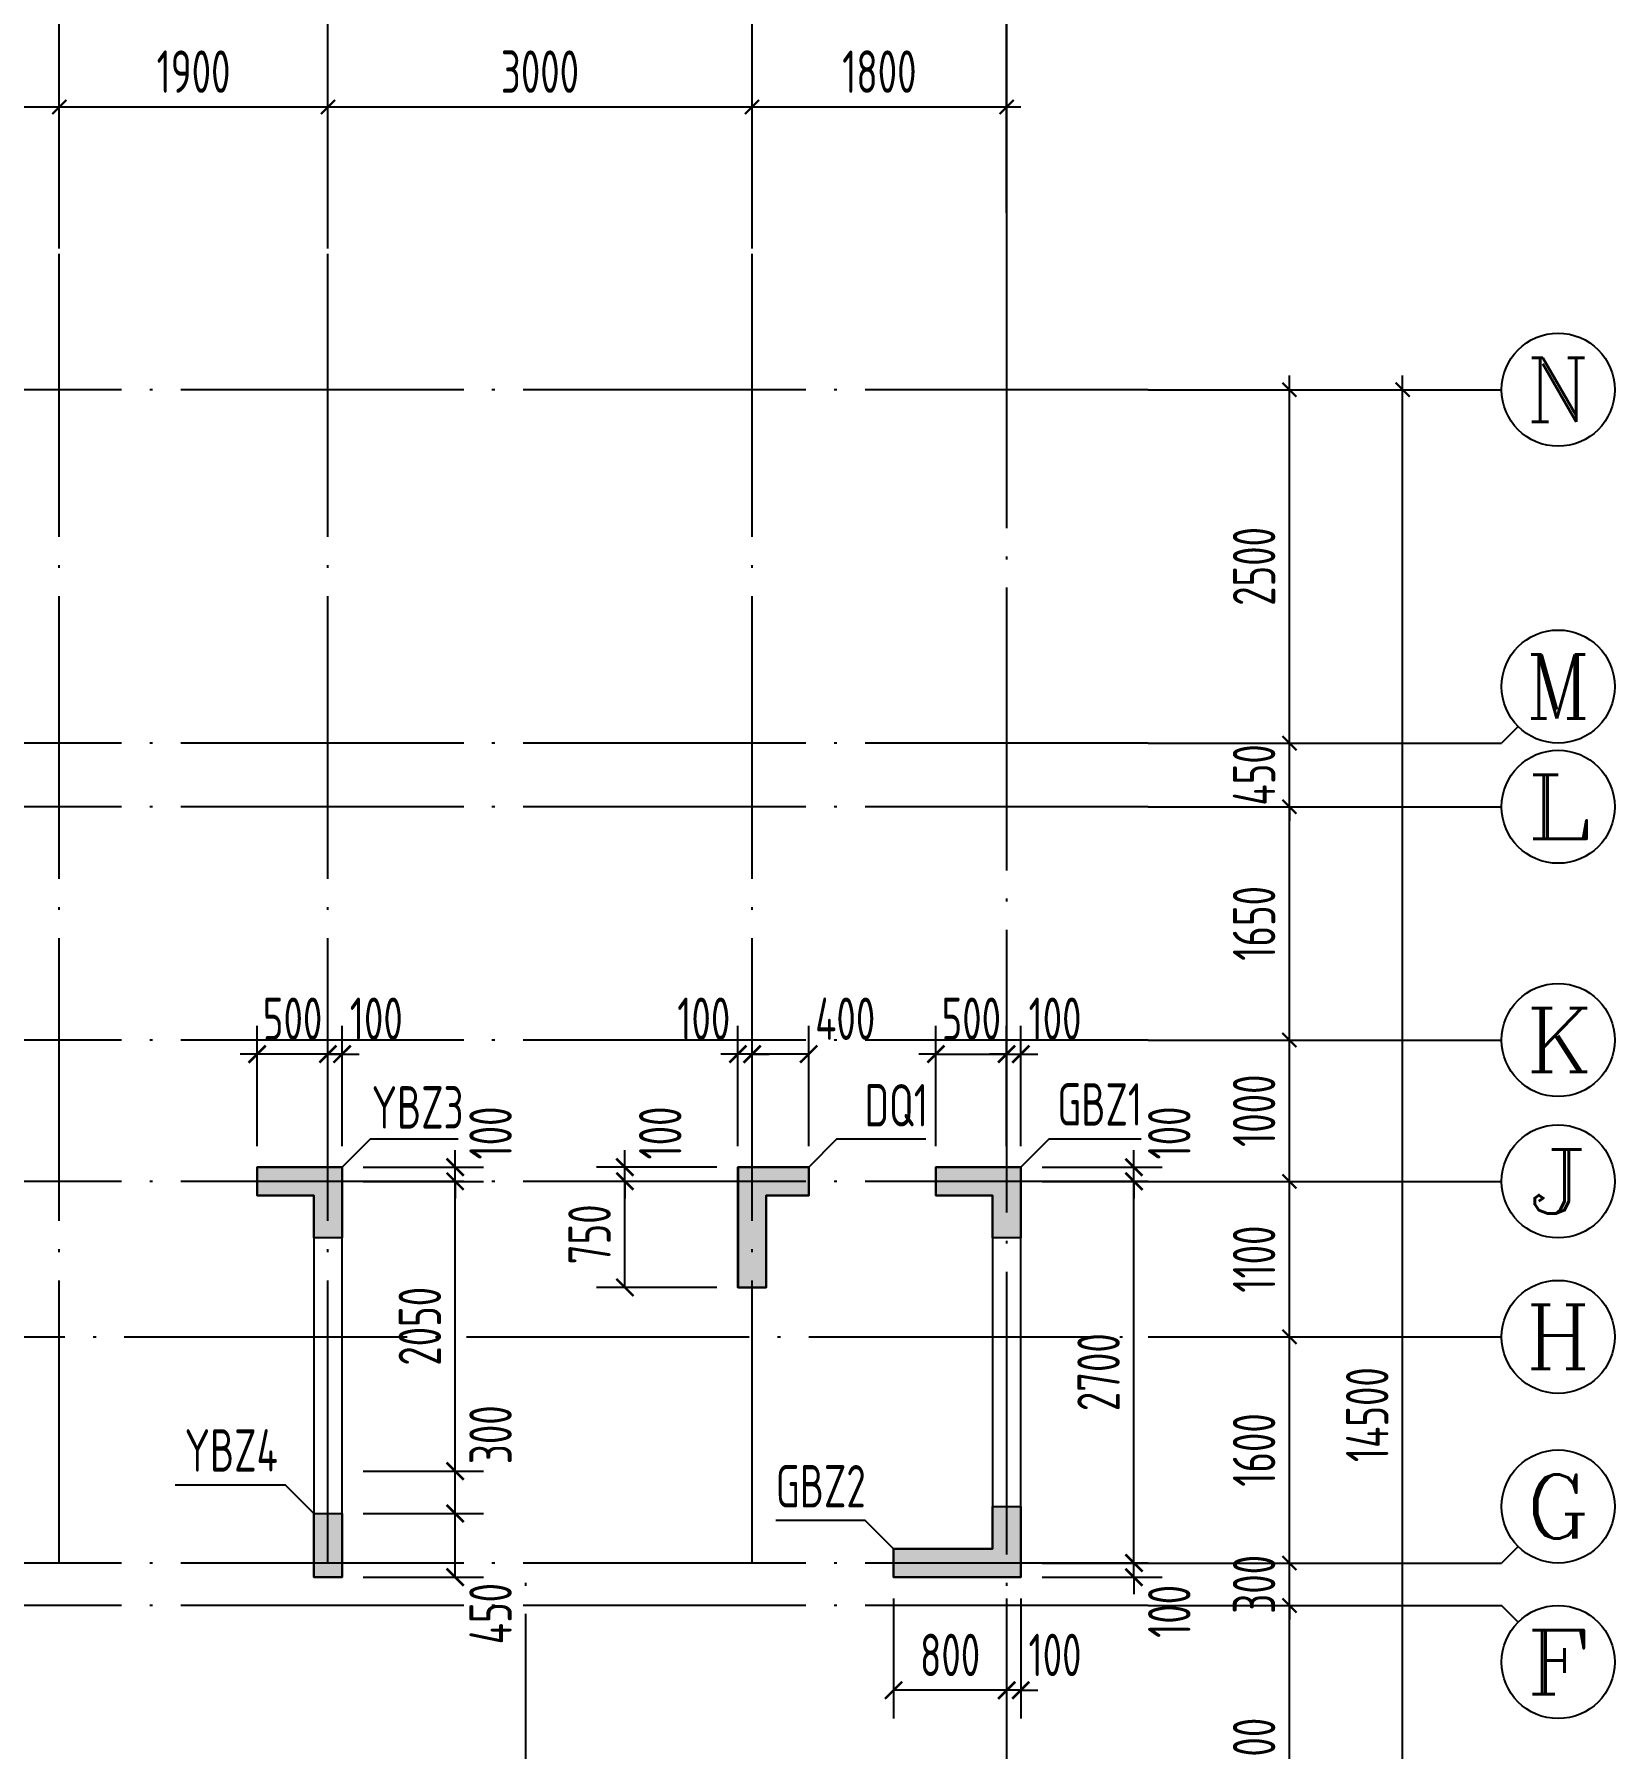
# Model space of a CAD drawing. Extents: x 826826 to 1642106, y -156213 to 399140.
# Drawn here: x 1213500 to 1224677, y 262984 to 275111 of the extents above; entities that cross this region are included whole.
import ezdxf
from ezdxf.enums import TextEntityAlignment as Align

# ---------------------------------------------------------------- set-up
doc = ezdxf.new("R2010")
doc.units = 0
doc.header["$LTSCALE"] = 1000
doc.linetypes.add('DOTE', pattern=[2.42, 2, -0.2, 0.02, -0.2])
doc.layers.get('0').update_dxf_attribs({"linetype": 'CONTINUOUS'})
doc.layers.get('DEFPOINTS').update_dxf_attribs({"linetype": 'CONTINUOUS'})
for name, color, linetype in [('A-AXIS', 1, 'CONTINUOUS'), ('A-DOTE', 10, 'DOTE'), ('AXIS_TEXT', 4, 'CONTINUOUS'), ('S-Q墙实线', 6, 'CONTINUOUS'), ('S-Q墙标注', 3, 'CONTINUOUS'), ('S-X详图填充', 252, 'CONTINUOUS'), ('S-X详图实线', 4, 'CONTINUOUS'), ('S-Y一般标注', 3, 'CONTINUOUS'), ('S-Z柱编号', 6, 'CONTINUOUS')]:
    doc.layers.add(name, color=color, linetype=linetype)
doc.styles.add('_TCH_AXIS', font='COMPLEX', dxfattribs={"bigfont": 'GBCBIG'})
doc.styles.add('COMPLEX', font='COMPLEX')
doc.styles.add('TSSD_DIMENSION', font='Tssdeng.shx', dxfattribs={"width": 0.7, "bigfont": 'tssdchn.shx'})
doc.styles.add('TSSD_REIN', font='tssdeng.shx', dxfattribs={"width": 0.7, "height": 300, "bigfont": 'tssdchn.shx'})
doc.styles.add('结构文字', font='zstxt.shx', dxfattribs={"width": 0.7, "bigfont": 'zshz.shx'})
doc.dimstyles.new('STRUCK', dxfattribs={"dimtxt": 400, "dimasz": 121, "dimexe": 200, "dimexo": 150, "dimgap": 115, "dimtad": 1, "dimdec": 0, "dimdsep": 46, "dimtxsty": '结构文字', "dimblk": 'ARCHTICK', "dimcen": 400, "dimclrd": 3, "dimclre": 3, "dimclrt": 7, "dimadec": 0, "dimazin": 0, "dimtfac": 1, "dimtdec": 0, "dimtix": 1, "dimtmove": 2, "dimatfit": 3, "dimldrblk": '_DIMX', "dimfxl": 0, "dimtolj": 1, "dimtzin": 0, "dimarcsym": 0})
doc.dimstyles.new('TSSD_100_100$0', dxfattribs={"dimtxt": 300, "dimasz": 80, "dimexe": 100, "dimexo": 250, "dimgap": 100, "dimtad": 1, "dimdec": 0, "dimzin": 0, "dimdsep": 46, "dimtxsty": 'TSSD_DIMENSION', "dimblk": 'ARCHTICK', "dimcen": 0, "dimdle": 100, "dimclrd": 3, "dimclre": 3, "dimclrt": 7, "dimadec": 0, "dimazin": 0, "dimtfac": 1, "dimtdec": 0, "dimtix": 1, "dimtmove": 2, "dimatfit": 3, "dimldrblk": 'ARCHTICK', "dimfxl": 0, "dimtolj": 1, "dimtzin": 0, "dimarcsym": 0})

# ---------------------------------------------------------------- blocks, each defined once
blk = doc.blocks.new('_ArchTick')
at = {"color": 0, "linetype": 'ByBlock', "const_width": 0.15}
blk.add_lwpolyline([(-0.5, -0.5), (0.5, 0.5)], dxfattribs=at)
blk = doc.blocks.new('*D67')
at = {"layer": 'DEFPOINTS', "color": 0}
for p in [(789521, 350782), (787721, 349782), (789521, 349782)]:
    blk.add_point(p, dxfattribs=at)
at = {"layer": 'S-Y一般标注', "color": 0, "lineweight": -2}
for p, q in [((787721, 350032), (787721, 350882)), ((789521, 350032), (789521, 350882)), ((787621, 350782), (789621, 350782))]:
    blk.add_line(p, q, dxfattribs=at)
at = {"layer": 'S-Y一般标注', "color": 0, "lineweight": -2, "xscale": 100, "yscale": 100, "zscale": 100, "rotation": 180}
blk.add_blockref('_ArchTick', (787721, 350782), dxfattribs=at)
at = {"layer": 'S-Y一般标注', "color": 0, "lineweight": -2, "xscale": 100, "yscale": 100, "zscale": 100}
blk.add_blockref('_ArchTick', (789521, 350782), dxfattribs=at)
at = {"layer": 'S-Y一般标注', "color": 7, "insert": (788621, 351032), "char_height": 300, "attachment_point": 5, "style": 'TSSD_DIMENSION'}
blk.add_mtext('\\A1;1800', dxfattribs=at)
blk = doc.blocks.new('*D68')
at = {"layer": 'DEFPOINTS', "color": 0}
for p in [(787721, 350782), (784721, 349782), (787721, 349782)]:
    blk.add_point(p, dxfattribs=at)
at = {"layer": 'S-Y一般标注', "color": 0, "lineweight": -2}
for p, q in [((784721, 350032), (784721, 350882)), ((787721, 350032), (787721, 350882)), ((784621, 350782), (787821, 350782))]:
    blk.add_line(p, q, dxfattribs=at)
at = {"layer": 'S-Y一般标注', "color": 0, "lineweight": -2, "xscale": 100, "yscale": 100, "zscale": 100, "rotation": 180}
blk.add_blockref('_ArchTick', (784721, 350782), dxfattribs=at)
at = {"layer": 'S-Y一般标注', "color": 0, "lineweight": -2, "xscale": 100, "yscale": 100, "zscale": 100}
blk.add_blockref('_ArchTick', (787721, 350782), dxfattribs=at)
at = {"layer": 'S-Y一般标注', "color": 7, "insert": (786221, 351032), "char_height": 300, "attachment_point": 5, "style": 'TSSD_DIMENSION'}
blk.add_mtext('\\A1;3000', dxfattribs=at)
blk = doc.blocks.new('*D69')
at = {"layer": 'DEFPOINTS', "color": 0}
for p in [(784721, 350782), (782821, 349782), (784721, 349782)]:
    blk.add_point(p, dxfattribs=at)
at = {"layer": 'S-Y一般标注', "color": 0, "lineweight": -2}
for p, q in [((782821, 350032), (782821, 350882)), ((784721, 350032), (784721, 350882)), ((782721, 350782), (784821, 350782))]:
    blk.add_line(p, q, dxfattribs=at)
at = {"layer": 'S-Y一般标注', "color": 0, "lineweight": -2, "xscale": 100, "yscale": 100, "zscale": 100, "rotation": 180}
blk.add_blockref('_ArchTick', (782821, 350782), dxfattribs=at)
at = {"layer": 'S-Y一般标注', "color": 0, "lineweight": -2, "xscale": 100, "yscale": 100, "zscale": 100}
blk.add_blockref('_ArchTick', (784721, 350782), dxfattribs=at)
at = {"layer": 'S-Y一般标注', "color": 7, "insert": (783771, 351032), "char_height": 300, "attachment_point": 5, "style": 'TSSD_DIMENSION'}
blk.add_mtext('\\A1;1900', dxfattribs=at)
blk = doc.blocks.new('*D70')
at = {"layer": 'DEFPOINTS', "color": 0}
for p in [(782821, 350782), (780421, 349782), (782821, 349782)]:
    blk.add_point(p, dxfattribs=at)
at = {"layer": 'S-Y一般标注', "color": 0, "lineweight": -2}
for p, q in [((780421, 350032), (780421, 350882)), ((782821, 350032), (782821, 350882)), ((780321, 350782), (782921, 350782))]:
    blk.add_line(p, q, dxfattribs=at)
at = {"layer": 'S-Y一般标注', "color": 0, "lineweight": -2, "xscale": 100, "yscale": 100, "zscale": 100, "rotation": 180}
blk.add_blockref('_ArchTick', (780421, 350782), dxfattribs=at)
at = {"layer": 'S-Y一般标注', "color": 0, "lineweight": -2, "xscale": 100, "yscale": 100, "zscale": 100}
blk.add_blockref('_ArchTick', (782821, 350782), dxfattribs=at)
at = {"layer": 'S-Y一般标注', "color": 7, "insert": (781621, 351032), "char_height": 300, "attachment_point": 5, "style": 'TSSD_DIMENSION'}
blk.add_mtext('\\A1;2400', dxfattribs=at)
blk = doc.blocks.new('*D87')
at = {"layer": 'DEFPOINTS', "color": 0}
for p in [(790521, 340182), (791521, 340182), (790521, 338082)]:
    blk.add_point(p, dxfattribs=at)
at = {"layer": 'S-Y一般标注', "color": 0, "lineweight": -2}
for p, q in [((790771, 340182), (791621, 340182)), ((791521, 337982), (791521, 340282)), ((790771, 338082), (791621, 338082))]:
    blk.add_line(p, q, dxfattribs=at)
at = {"layer": 'S-Y一般标注', "color": 0, "lineweight": -2, "xscale": 100, "yscale": 100, "zscale": 100}
for p, rotation in [((791521, 340182), 90), ((791521, 338082), 270)]:
    blk.add_blockref('_ArchTick', p, dxfattribs=dict(at, rotation=rotation))
at = {"layer": 'S-Y一般标注', "color": 7, "insert": (791271, 339132), "char_height": 300, "attachment_point": 5, "rotation": 90, "style": 'TSSD_DIMENSION'}
blk.add_mtext('\\A1;2100', dxfattribs=at)
blk = doc.blocks.new('*D88')
at = {"layer": 'DEFPOINTS', "color": 0}
for p in [(790521, 340482), (791521, 340482), (790521, 340182)]:
    blk.add_point(p, dxfattribs=at)
at = {"layer": 'S-Y一般标注', "color": 0, "lineweight": -2}
for p, q in [((791521, 340482), (791521, 340582)), ((790771, 340482), (791621, 340482)), ((791521, 340182), (791521, 340482)), ((790771, 340182), (791621, 340182)), ((791521, 340182), (791521, 340082))]:
    blk.add_line(p, q, dxfattribs=at)
at = {"layer": 'S-Y一般标注', "color": 0, "lineweight": -2, "xscale": 100, "yscale": 100, "zscale": 100}
for p, rotation in [((791521, 340482), 270), ((791521, 340182), 90)]:
    blk.add_blockref('_ArchTick', p, dxfattribs=dict(at, rotation=rotation))
at = {"layer": 'S-Y一般标注', "color": 7, "insert": (791271, 340332), "char_height": 300, "attachment_point": 5, "rotation": 90, "style": 'TSSD_DIMENSION'}
blk.add_mtext('\\A1;300', dxfattribs=at)
blk = doc.blocks.new('*D89')
at = {"layer": 'DEFPOINTS', "color": 0}
for p in [(790521, 342082), (791521, 342082), (790521, 340482)]:
    blk.add_point(p, dxfattribs=at)
at = {"layer": 'S-Y一般标注', "color": 0, "lineweight": -2}
for p, q in [((791521, 340382), (791521, 342182)), ((790771, 342082), (791621, 342082)), ((790771, 340482), (791621, 340482))]:
    blk.add_line(p, q, dxfattribs=at)
at = {"layer": 'S-Y一般标注', "color": 0, "lineweight": -2, "xscale": 100, "yscale": 100, "zscale": 100}
for p, rotation in [((791521, 342082), 90), ((791521, 340482), 270)]:
    blk.add_blockref('_ArchTick', p, dxfattribs=dict(at, rotation=rotation))
at = {"layer": 'S-Y一般标注', "color": 7, "insert": (791271, 341282), "char_height": 300, "attachment_point": 5, "rotation": 90, "style": 'TSSD_DIMENSION'}
blk.add_mtext('\\A1;1600', dxfattribs=at)
blk = doc.blocks.new('*D90')
at = {"layer": 'DEFPOINTS', "color": 0}
for p in [(790521, 343182), (791521, 343182), (790521, 342082)]:
    blk.add_point(p, dxfattribs=at)
at = {"layer": 'S-Y一般标注', "color": 0, "lineweight": -2}
for p, q in [((791521, 341982), (791521, 343282)), ((790771, 343182), (791621, 343182)), ((790771, 342082), (791621, 342082))]:
    blk.add_line(p, q, dxfattribs=at)
at = {"layer": 'S-Y一般标注', "color": 0, "lineweight": -2, "xscale": 100, "yscale": 100, "zscale": 100}
for p, rotation in [((791521, 343182), 90), ((791521, 342082), 270)]:
    blk.add_blockref('_ArchTick', p, dxfattribs=dict(at, rotation=rotation))
at = {"layer": 'S-Y一般标注', "color": 7, "insert": (791271, 342632), "char_height": 300, "attachment_point": 5, "rotation": 90, "style": 'TSSD_DIMENSION'}
blk.add_mtext('\\A1;1100', dxfattribs=at)
blk = doc.blocks.new('*D91')
at = {"layer": 'DEFPOINTS', "color": 0}
for p in [(790521, 344182), (791521, 344182), (790521, 343182)]:
    blk.add_point(p, dxfattribs=at)
at = {"layer": 'S-Y一般标注', "color": 0, "lineweight": -2}
for p, q in [((790771, 344182), (791621, 344182)), ((791521, 343082), (791521, 344282)), ((790771, 343182), (791621, 343182))]:
    blk.add_line(p, q, dxfattribs=at)
at = {"layer": 'S-Y一般标注', "color": 0, "lineweight": -2, "xscale": 100, "yscale": 100, "zscale": 100}
for p, rotation in [((791521, 344182), 90), ((791521, 343182), 270)]:
    blk.add_blockref('_ArchTick', p, dxfattribs=dict(at, rotation=rotation))
at = {"layer": 'S-Y一般标注', "color": 7, "insert": (791271, 343682), "char_height": 300, "attachment_point": 5, "rotation": 90, "style": 'TSSD_DIMENSION'}
blk.add_mtext('\\A1;1000', dxfattribs=at)
blk = doc.blocks.new('*D92')
at = {"layer": 'DEFPOINTS', "color": 0}
for p in [(790521, 345832), (791521, 345832), (790521, 344182)]:
    blk.add_point(p, dxfattribs=at)
at = {"layer": 'S-Y一般标注', "color": 0, "lineweight": -2}
for p, q in [((791521, 344082), (791521, 345932)), ((790771, 345832), (791621, 345832)), ((790771, 344182), (791621, 344182))]:
    blk.add_line(p, q, dxfattribs=at)
at = {"layer": 'S-Y一般标注', "color": 0, "lineweight": -2, "xscale": 100, "yscale": 100, "zscale": 100}
for p, rotation in [((791521, 345832), 90), ((791521, 344182), 270)]:
    blk.add_blockref('_ArchTick', p, dxfattribs=dict(at, rotation=rotation))
at = {"layer": 'S-Y一般标注', "color": 7, "insert": (791271, 345007), "char_height": 300, "attachment_point": 5, "rotation": 90, "style": 'TSSD_DIMENSION'}
blk.add_mtext('\\A1;1650', dxfattribs=at)
blk = doc.blocks.new('*D93')
at = {"layer": 'DEFPOINTS', "color": 0}
for p in [(790521, 346282), (791521, 346282), (790521, 345832)]:
    blk.add_point(p, dxfattribs=at)
at = {"layer": 'S-Y一般标注', "color": 0, "lineweight": -2}
for p, q in [((791521, 346282), (791521, 346382)), ((790771, 346282), (791621, 346282)), ((791521, 345832), (791521, 346282)), ((790771, 345832), (791621, 345832)), ((791521, 345832), (791521, 345732))]:
    blk.add_line(p, q, dxfattribs=at)
at = {"layer": 'S-Y一般标注', "color": 0, "lineweight": -2, "xscale": 100, "yscale": 100, "zscale": 100}
for p, rotation in [((791521, 346282), 270), ((791521, 345832), 90)]:
    blk.add_blockref('_ArchTick', p, dxfattribs=dict(at, rotation=rotation))
at = {"layer": 'S-Y一般标注', "color": 7, "insert": (791271, 346057), "char_height": 300, "attachment_point": 5, "rotation": 90, "style": 'TSSD_DIMENSION'}
blk.add_mtext('\\A1;450', dxfattribs=at)
blk = doc.blocks.new('*D94')
at = {"layer": 'DEFPOINTS', "color": 0}
for p in [(790521, 348782), (791521, 348782), (790521, 346282)]:
    blk.add_point(p, dxfattribs=at)
at = {"layer": 'S-Y一般标注', "color": 0, "lineweight": -2}
for p, q in [((790771, 348782), (791621, 348782)), ((791521, 346182), (791521, 348882)), ((790771, 346282), (791621, 346282))]:
    blk.add_line(p, q, dxfattribs=at)
at = {"layer": 'S-Y一般标注', "color": 0, "lineweight": -2, "xscale": 100, "yscale": 100, "zscale": 100}
for p, rotation in [((791521, 348782), 90), ((791521, 346282), 270)]:
    blk.add_blockref('_ArchTick', p, dxfattribs=dict(at, rotation=rotation))
at = {"layer": 'S-Y一般标注', "color": 7, "insert": (791271, 347532), "char_height": 300, "attachment_point": 5, "rotation": 90, "style": 'TSSD_DIMENSION'}
blk.add_mtext('\\A1;2500', dxfattribs=at)
blk = doc.blocks.new('*D95')
at = {"layer": 'DEFPOINTS', "color": 0}
for p in [(790521, 348782), (792321, 348782), (790521, 334282)]:
    blk.add_point(p, dxfattribs=at)
at = {"layer": 'S-Y一般标注', "color": 0, "lineweight": -2}
for p, q in [((790771, 348782), (792421, 348782)), ((792321, 334182), (792321, 348882)), ((790771, 334282), (792421, 334282))]:
    blk.add_line(p, q, dxfattribs=at)
at = {"layer": 'S-Y一般标注', "color": 0, "lineweight": -2, "xscale": 100, "yscale": 100, "zscale": 100}
for p, rotation in [((792321, 348782), 90), ((792321, 334282), 270)]:
    blk.add_blockref('_ArchTick', p, dxfattribs=dict(at, rotation=rotation))
at = {"layer": 'S-Y一般标注', "color": 7, "insert": (792071, 341532), "char_height": 300, "attachment_point": 5, "rotation": 90, "style": 'TSSD_DIMENSION'}
blk.add_mtext('\\A1;14500', dxfattribs=at)
blk = doc.blocks.new('*D59')
at = {"layer": 'DEFPOINTS', "color": 0}
for p in [(789521, 351582), (740721, 349782), (789521, 349782)]:
    blk.add_point(p, dxfattribs=at)
at = {"layer": 'S-Y一般标注', "color": 0, "lineweight": -2}
for p, q in [((740621, 351582), (789621, 351582)), ((740721, 350032), (740721, 351682)), ((789521, 350032), (789521, 351682))]:
    blk.add_line(p, q, dxfattribs=at)
at = {"layer": 'S-Y一般标注', "color": 0, "lineweight": -2, "xscale": 100, "yscale": 100, "zscale": 100, "rotation": 180}
blk.add_blockref('_ArchTick', (740721, 351582), dxfattribs=at)
at = {"layer": 'S-Y一般标注', "color": 0, "lineweight": -2, "xscale": 100, "yscale": 100, "zscale": 100}
blk.add_blockref('_ArchTick', (789521, 351582), dxfattribs=at)
at = {"layer": 'S-Y一般标注', "color": 7, "insert": (765121, 351832), "char_height": 300, "attachment_point": 5, "style": 'TSSD_DIMENSION'}
blk.add_mtext('\\A1;48800', dxfattribs=at)
blk = doc.blocks.new('_AXISO')
blk.add_circle((0, 0), 0.5)
at = {"layer": 'AXIS_TEXT', "style": 'COMPLEX', "width": 1.041667}
blk.add_attdef('A', text='', height=0.56, dxfattribs=at).set_placement((-0.25, -0.28), (0.25, -0.28), align=Align.FIT)
blk = doc.blocks.new('*D458')
at = {"layer": 'DEFPOINTS', "color": 0}
for p in [(1215677, 264647), (1216477, 264647), (1215677, 264197)]:
    blk.add_point(p, dxfattribs=at)
at = {"layer": 'S-Q墙标注', "color": 3, "lineweight": -2}
for p, q in [((1215827, 264647), (1216677, 264647)), ((1216477, 264197), (1216477, 264647)), ((1215827, 264197), (1216677, 264197))]:
    blk.add_line(p, q, dxfattribs=at)
at = {"layer": 'S-Q墙标注', "color": 3, "lineweight": -2, "xscale": 121, "yscale": 121, "zscale": 121}
for p, rotation in [((1216477, 264647), 90), ((1216477, 264197), 270)]:
    blk.add_blockref('_ArchTick', p, dxfattribs=dict(at, rotation=rotation))
at = {"layer": 'S-Q墙标注', "color": 7, "insert": (1216727, 263939), "char_height": 300, "attachment_point": 5, "rotation": 90, "style": 'TSSD_REIN'}
blk.add_mtext('\\A1;450', dxfattribs=at)
blk = doc.blocks.new('_DIMX')
blk.add_line((-150, 0), (150, 0))
at = {"const_width": 50}
blk.add_lwpolyline([(-70, -70), (70, 70)], dxfattribs=at)
blk = doc.blocks.new('*D459')
at = {"layer": 'DEFPOINTS', "color": 0}
for p in [(1215677, 267097), (1216477, 267097), (1215677, 266997)]:
    blk.add_point(p, dxfattribs=at)
at = {"layer": 'S-Q墙标注', "color": 3, "lineweight": -2}
for p, q in [((1216477, 267097), (1216477, 267218)), ((1215827, 267097), (1216677, 267097)), ((1216477, 266997), (1216477, 267097)), ((1215827, 266997), (1216677, 266997)), ((1216477, 266997), (1216477, 266876))]:
    blk.add_line(p, q, dxfattribs=at)
at = {"layer": 'S-Q墙标注', "color": 3, "lineweight": -2, "xscale": 121, "yscale": 121, "zscale": 121}
for p, rotation in [((1216477, 267097), 270), ((1216477, 266997), 90)]:
    blk.add_blockref('_ArchTick', p, dxfattribs=dict(at, rotation=rotation))
at = {"layer": 'S-Q墙标注', "color": 7, "insert": (1216727, 267339), "char_height": 300, "attachment_point": 5, "rotation": 90, "style": 'TSSD_REIN'}
blk.add_mtext('\\A1;100', dxfattribs=at)
blk = doc.blocks.new('*D460')
at = {"layer": 'DEFPOINTS', "color": 0}
for p in [(1215577, 267897), (1215577, 267097), (1215677, 267097)]:
    blk.add_point(p, dxfattribs=at)
at = {"layer": 'S-Q墙标注', "color": 3, "lineweight": -2}
for p, q in [((1215577, 267247), (1215577, 268097)), ((1215677, 267247), (1215677, 268097)), ((1215577, 267897), (1215456, 267897)), ((1215677, 267897), (1215577, 267897)), ((1215677, 267897), (1215798, 267897))]:
    blk.add_line(p, q, dxfattribs=at)
at = {"layer": 'S-Q墙标注', "color": 3, "lineweight": -2, "xscale": 121, "yscale": 121, "zscale": 121}
blk.add_blockref('_ArchTick', (1215577, 267897), dxfattribs=at)
at = {"layer": 'S-Q墙标注', "color": 3, "lineweight": -2, "xscale": 121, "yscale": 121, "zscale": 121, "rotation": 180}
blk.add_blockref('_ArchTick', (1215677, 267897), dxfattribs=at)
at = {"layer": 'S-Q墙标注', "color": 7, "insert": (1215919, 268147), "char_height": 300, "attachment_point": 5, "style": 'TSSD_REIN'}
blk.add_mtext('\\A1;100', dxfattribs=at)
blk = doc.blocks.new('*D461')
at = {"layer": 'DEFPOINTS', "color": 0}
for p in [(1215077, 267897), (1215077, 267097), (1215577, 267097)]:
    blk.add_point(p, dxfattribs=at)
at = {"layer": 'S-Q墙标注', "color": 3, "lineweight": -2}
for p, q in [((1215077, 267247), (1215077, 268097)), ((1215577, 267247), (1215577, 268097)), ((1215077, 267897), (1214956, 267897)), ((1215577, 267897), (1215077, 267897)), ((1215577, 267897), (1215698, 267897))]:
    blk.add_line(p, q, dxfattribs=at)
at = {"layer": 'S-Q墙标注', "color": 3, "lineweight": -2, "xscale": 121, "yscale": 121, "zscale": 121}
blk.add_blockref('_ArchTick', (1215077, 267897), dxfattribs=at)
at = {"layer": 'S-Q墙标注', "color": 3, "lineweight": -2, "xscale": 121, "yscale": 121, "zscale": 121, "rotation": 180}
blk.add_blockref('_ArchTick', (1215577, 267897), dxfattribs=at)
at = {"layer": 'S-Q墙标注', "color": 7, "insert": (1215327, 268147), "char_height": 300, "attachment_point": 5, "style": 'TSSD_REIN'}
blk.add_mtext('\\A1;500', dxfattribs=at)
blk = doc.blocks.new('*D462')
at = {"layer": 'DEFPOINTS', "color": 0}
for p in [(1215677, 264947), (1216477, 264947), (1215677, 264647)]:
    blk.add_point(p, dxfattribs=at)
at = {"layer": 'S-Q墙标注', "color": 3, "lineweight": -2}
for p, q in [((1215827, 264947), (1216677, 264947)), ((1216477, 264647), (1216477, 264947)), ((1215827, 264647), (1216677, 264647))]:
    blk.add_line(p, q, dxfattribs=at)
at = {"layer": 'S-Q墙标注', "color": 3, "lineweight": -2, "xscale": 121, "yscale": 121, "zscale": 121}
for p, rotation in [((1216477, 264947), 90), ((1216477, 264647), 270)]:
    blk.add_blockref('_ArchTick', p, dxfattribs=dict(at, rotation=rotation))
at = {"layer": 'S-Q墙标注', "color": 7, "insert": (1216727, 265205), "char_height": 300, "attachment_point": 5, "rotation": 90, "style": 'TSSD_REIN'}
blk.add_mtext('\\A1;300', dxfattribs=at)
blk = doc.blocks.new('*D437')
at = {"layer": 'DEFPOINTS', "color": 0}
for p in [(1220477, 264297), (1221277, 264297), (1220477, 264197)]:
    blk.add_point(p, dxfattribs=at)
at = {"layer": 'S-Q墙标注', "color": 3, "lineweight": -2}
for p, q in [((1221277, 264297), (1221277, 264418)), ((1220627, 264297), (1221477, 264297)), ((1221277, 264197), (1221277, 264297)), ((1220627, 264197), (1221477, 264197)), ((1221277, 264197), (1221277, 264076))]:
    blk.add_line(p, q, dxfattribs=at)
at = {"layer": 'S-Q墙标注', "color": 3, "lineweight": -2, "xscale": 121, "yscale": 121, "zscale": 121}
for p, rotation in [((1221277, 264297), 270), ((1221277, 264197), 90)]:
    blk.add_blockref('_ArchTick', p, dxfattribs=dict(at, rotation=rotation))
at = {"layer": 'S-Q墙标注', "color": 7, "insert": (1221527, 263955), "char_height": 300, "attachment_point": 5, "rotation": 90, "style": 'TSSD_REIN'}
blk.add_mtext('\\A1;100', dxfattribs=at)
blk = doc.blocks.new('*D438')
at = {"layer": 'DEFPOINTS', "color": 0}
for p in [(1220477, 266997), (1221277, 266997), (1220477, 264297)]:
    blk.add_point(p, dxfattribs=at)
at = {"layer": 'S-Q墙标注', "color": 3, "lineweight": -2}
for p, q in [((1220627, 266997), (1221477, 266997)), ((1221277, 264297), (1221277, 266997)), ((1220627, 264297), (1221477, 264297))]:
    blk.add_line(p, q, dxfattribs=at)
at = {"layer": 'S-Q墙标注', "color": 3, "lineweight": -2, "xscale": 121, "yscale": 121, "zscale": 121}
for p, rotation in [((1221277, 266997), 90), ((1221277, 264297), 270)]:
    blk.add_blockref('_ArchTick', p, dxfattribs=dict(at, rotation=rotation))
at = {"layer": 'S-Q墙标注', "color": 7, "insert": (1221027, 265647), "char_height": 300, "attachment_point": 5, "rotation": 90, "style": 'TSSD_REIN'}
blk.add_mtext('\\A1;2700', dxfattribs=at)
blk = doc.blocks.new('*D439')
at = {"layer": 'DEFPOINTS', "color": 0}
for p in [(1220477, 267097), (1221277, 267097), (1220477, 266997)]:
    blk.add_point(p, dxfattribs=at)
at = {"layer": 'S-Q墙标注', "color": 3, "lineweight": -2}
for p, q in [((1221277, 267097), (1221277, 267218)), ((1220627, 267097), (1221477, 267097)), ((1221277, 266997), (1221277, 267097)), ((1220627, 266997), (1221477, 266997)), ((1221277, 266997), (1221277, 266876))]:
    blk.add_line(p, q, dxfattribs=at)
at = {"layer": 'S-Q墙标注', "color": 3, "lineweight": -2, "xscale": 121, "yscale": 121, "zscale": 121}
for p, rotation in [((1221277, 267097), 270), ((1221277, 266997), 90)]:
    blk.add_blockref('_ArchTick', p, dxfattribs=dict(at, rotation=rotation))
at = {"layer": 'S-Q墙标注', "color": 7, "insert": (1221527, 267339), "char_height": 300, "attachment_point": 5, "rotation": 90, "style": 'TSSD_REIN'}
blk.add_mtext('\\A1;100', dxfattribs=at)
blk = doc.blocks.new('*D440')
at = {"layer": 'DEFPOINTS', "color": 0}
for p in [(1220377, 264197), (1220477, 264197), (1220377, 263397)]:
    blk.add_point(p, dxfattribs=at)
at = {"layer": 'S-Q墙标注', "color": 3, "lineweight": -2}
for p, q in [((1220377, 264047), (1220377, 263197)), ((1220477, 264047), (1220477, 263197)), ((1220377, 263397), (1220256, 263397)), ((1220477, 263397), (1220377, 263397)), ((1220477, 263397), (1220598, 263397))]:
    blk.add_line(p, q, dxfattribs=at)
at = {"layer": 'S-Q墙标注', "color": 3, "lineweight": -2, "xscale": 121, "yscale": 121, "zscale": 121}
blk.add_blockref('_ArchTick', (1220377, 263397), dxfattribs=at)
at = {"layer": 'S-Q墙标注', "color": 3, "lineweight": -2, "xscale": 121, "yscale": 121, "zscale": 121, "rotation": 180}
blk.add_blockref('_ArchTick', (1220477, 263397), dxfattribs=at)
at = {"layer": 'S-Q墙标注', "color": 7, "insert": (1220719, 263647), "char_height": 300, "attachment_point": 5, "style": 'TSSD_REIN'}
blk.add_mtext('\\A1;100', dxfattribs=at)
blk = doc.blocks.new('*D441')
at = {"layer": 'DEFPOINTS', "color": 0}
for p in [(1219577, 264197), (1220377, 264197), (1219577, 263397)]:
    blk.add_point(p, dxfattribs=at)
at = {"layer": 'S-Q墙标注', "color": 3, "lineweight": -2}
for p, q in [((1219577, 264047), (1219577, 263197)), ((1220377, 264047), (1220377, 263197)), ((1220377, 263397), (1219577, 263397))]:
    blk.add_line(p, q, dxfattribs=at)
at = {"layer": 'S-Q墙标注', "color": 3, "lineweight": -2, "xscale": 121, "yscale": 121, "zscale": 121, "rotation": 180}
blk.add_blockref('_ArchTick', (1219577, 263397), dxfattribs=at)
at = {"layer": 'S-Q墙标注', "color": 3, "lineweight": -2, "xscale": 121, "yscale": 121, "zscale": 121}
blk.add_blockref('_ArchTick', (1220377, 263397), dxfattribs=at)
at = {"layer": 'S-Q墙标注', "color": 7, "insert": (1219977, 263647), "char_height": 300, "attachment_point": 5, "style": 'TSSD_REIN'}
blk.add_mtext('\\A1;800', dxfattribs=at)
blk = doc.blocks.new('*D442')
at = {"layer": 'DEFPOINTS', "color": 0}
for p in [(1220377, 267897), (1219877, 267097), (1220377, 267097)]:
    blk.add_point(p, dxfattribs=at)
at = {"layer": 'S-Q墙标注', "color": 3, "lineweight": -2}
for p, q in [((1219877, 267247), (1219877, 268097)), ((1220377, 267247), (1220377, 268097)), ((1219877, 267897), (1219756, 267897)), ((1219877, 267897), (1220377, 267897)), ((1220377, 267897), (1220498, 267897))]:
    blk.add_line(p, q, dxfattribs=at)
at = {"layer": 'S-Q墙标注', "color": 3, "lineweight": -2, "xscale": 121, "yscale": 121, "zscale": 121}
blk.add_blockref('_ArchTick', (1219877, 267897), dxfattribs=at)
at = {"layer": 'S-Q墙标注', "color": 3, "lineweight": -2, "xscale": 121, "yscale": 121, "zscale": 121, "rotation": 180}
blk.add_blockref('_ArchTick', (1220377, 267897), dxfattribs=at)
at = {"layer": 'S-Q墙标注', "color": 7, "insert": (1220127, 268147), "char_height": 300, "attachment_point": 5, "style": 'TSSD_REIN'}
blk.add_mtext('\\A1;500', dxfattribs=at)
blk = doc.blocks.new('*D443')
at = {"layer": 'DEFPOINTS', "color": 0}
for p in [(1220477, 267897), (1220377, 267097), (1220477, 267097)]:
    blk.add_point(p, dxfattribs=at)
at = {"layer": 'S-Q墙标注', "color": 3, "lineweight": -2}
for p, q in [((1220377, 267247), (1220377, 268097)), ((1220477, 267247), (1220477, 268097)), ((1220377, 267897), (1220256, 267897)), ((1220377, 267897), (1220477, 267897)), ((1220477, 267897), (1220598, 267897))]:
    blk.add_line(p, q, dxfattribs=at)
at = {"layer": 'S-Q墙标注', "color": 3, "lineweight": -2, "xscale": 121, "yscale": 121, "zscale": 121}
blk.add_blockref('_ArchTick', (1220377, 267897), dxfattribs=at)
at = {"layer": 'S-Q墙标注', "color": 3, "lineweight": -2, "xscale": 121, "yscale": 121, "zscale": 121, "rotation": 180}
blk.add_blockref('_ArchTick', (1220477, 267897), dxfattribs=at)
at = {"layer": 'S-Q墙标注', "color": 7, "insert": (1220719, 268147), "char_height": 300, "attachment_point": 5, "style": 'TSSD_REIN'}
blk.add_mtext('\\A1;100', dxfattribs=at)
blk = doc.blocks.new('*D444')
at = {"layer": 'DEFPOINTS', "color": 0}
for p in [(1217677, 266997), (1218477, 266997), (1218477, 266247)]:
    blk.add_point(p, dxfattribs=at)
at = {"layer": 'S-Q墙标注', "color": 3, "lineweight": -2}
for p, q in [((1218327, 266997), (1217477, 266997)), ((1217677, 266247), (1217677, 266997)), ((1218327, 266247), (1217477, 266247))]:
    blk.add_line(p, q, dxfattribs=at)
at = {"layer": 'S-Q墙标注', "color": 3, "lineweight": -2, "xscale": 121, "yscale": 121, "zscale": 121}
for p, rotation in [((1217677, 266997), 90), ((1217677, 266247), 270)]:
    blk.add_blockref('_ArchTick', p, dxfattribs=dict(at, rotation=rotation))
at = {"layer": 'S-Q墙标注', "color": 7, "insert": (1217427, 266622), "char_height": 300, "attachment_point": 5, "rotation": 90, "style": 'TSSD_REIN'}
blk.add_mtext('\\A1;750', dxfattribs=at)
blk = doc.blocks.new('*D445')
at = {"layer": 'DEFPOINTS', "color": 0}
for p in [(1217677, 267097), (1218477, 267097), (1218477, 266997)]:
    blk.add_point(p, dxfattribs=at)
at = {"layer": 'S-Q墙标注', "color": 3, "lineweight": -2}
for p, q in [((1217677, 267097), (1217677, 267218)), ((1218327, 267097), (1217477, 267097)), ((1217677, 266997), (1217677, 267097)), ((1218327, 266997), (1217477, 266997)), ((1217677, 266997), (1217677, 266876))]:
    blk.add_line(p, q, dxfattribs=at)
at = {"layer": 'S-Q墙标注', "color": 3, "lineweight": -2, "xscale": 121, "yscale": 121, "zscale": 121}
for p, rotation in [((1217677, 267097), 270), ((1217677, 266997), 90)]:
    blk.add_blockref('_ArchTick', p, dxfattribs=dict(at, rotation=rotation))
at = {"layer": 'S-Q墙标注', "color": 7, "insert": (1217927, 267339), "char_height": 300, "attachment_point": 5, "rotation": 90, "style": 'TSSD_REIN'}
blk.add_mtext('\\A1;100', dxfattribs=at)
blk = doc.blocks.new('*D446')
at = {"layer": 'DEFPOINTS', "color": 0}
for p in [(1218577, 267897), (1218577, 267097), (1218977, 267097)]:
    blk.add_point(p, dxfattribs=at)
at = {"layer": 'S-Q墙标注', "color": 3, "lineweight": -2}
for p, q in [((1218577, 267247), (1218577, 268097)), ((1218977, 267247), (1218977, 268097)), ((1218977, 267897), (1218577, 267897))]:
    blk.add_line(p, q, dxfattribs=at)
at = {"layer": 'S-Q墙标注', "color": 3, "lineweight": -2, "xscale": 121, "yscale": 121, "zscale": 121, "rotation": 180}
blk.add_blockref('_ArchTick', (1218577, 267897), dxfattribs=at)
at = {"layer": 'S-Q墙标注', "color": 3, "lineweight": -2, "xscale": 121, "yscale": 121, "zscale": 121}
blk.add_blockref('_ArchTick', (1218977, 267897), dxfattribs=at)
at = {"layer": 'S-Q墙标注', "color": 7, "insert": (1219235, 268147), "char_height": 300, "attachment_point": 5, "style": 'TSSD_REIN'}
blk.add_mtext('\\A1;400', dxfattribs=at)
blk = doc.blocks.new('*D447')
at = {"layer": 'DEFPOINTS', "color": 0}
for p in [(1218477, 267897), (1218477, 267097), (1218577, 267097)]:
    blk.add_point(p, dxfattribs=at)
at = {"layer": 'S-Q墙标注', "color": 3, "lineweight": -2}
for p, q in [((1218477, 267247), (1218477, 268097)), ((1218577, 267247), (1218577, 268097)), ((1218477, 267897), (1218356, 267897)), ((1218577, 267897), (1218477, 267897)), ((1218577, 267897), (1218698, 267897))]:
    blk.add_line(p, q, dxfattribs=at)
at = {"layer": 'S-Q墙标注', "color": 3, "lineweight": -2, "xscale": 121, "yscale": 121, "zscale": 121}
blk.add_blockref('_ArchTick', (1218477, 267897), dxfattribs=at)
at = {"layer": 'S-Q墙标注', "color": 3, "lineweight": -2, "xscale": 121, "yscale": 121, "zscale": 121, "rotation": 180}
blk.add_blockref('_ArchTick', (1218577, 267897), dxfattribs=at)
at = {"layer": 'S-Q墙标注', "color": 7, "insert": (1218235, 268147), "char_height": 300, "attachment_point": 5, "style": 'TSSD_REIN'}
blk.add_mtext('\\A1;100', dxfattribs=at)
blk = doc.blocks.new('*D448')
at = {"layer": 'DEFPOINTS', "color": 0}
for p in [(1215677, 266997), (1216477, 266997), (1215677, 264947)]:
    blk.add_point(p, dxfattribs=at)
at = {"layer": 'S-Q墙标注', "color": 3, "lineweight": -2}
for p, q in [((1215827, 266997), (1216677, 266997)), ((1216477, 264947), (1216477, 266997)), ((1215827, 264947), (1216677, 264947))]:
    blk.add_line(p, q, dxfattribs=at)
at = {"layer": 'S-Q墙标注', "color": 3, "lineweight": -2, "xscale": 121, "yscale": 121, "zscale": 121}
for p, rotation in [((1216477, 266997), 90), ((1216477, 264947), 270)]:
    blk.add_blockref('_ArchTick', p, dxfattribs=dict(at, rotation=rotation))
at = {"layer": 'S-Q墙标注', "color": 7, "insert": (1216227, 265972), "char_height": 300, "attachment_point": 5, "rotation": 90, "style": 'TSSD_REIN'}
blk.add_mtext('\\A1;2050', dxfattribs=at)
blk = doc.blocks.new('20210801.08473688')
at = {"layer": 'A-AXIS'}
for p, q in [((46400, 19800), (46400, 22300)), ((48300, 19800), (48300, 22300)), ((51300, 19800), (51300, 22300)), ((53100, 19800), (53100, 22300)), ((54100, 18800), (56600, 18800)), ((56717.2, 16417.2), (56600, 16300)), ((54100, 16300), (56600, 16300)), ((54100, 15850), (56600, 15850)), ((54100, 14200), (56600, 14200)), ((54100, 13200), (56600, 13200)), ((54100, 12100), (56600, 12100)), ((56717.2, 10617.2), (56600, 10500)), ((54100, 10500), (56600, 10500)), ((54100, 10200), (56600, 10200)), ((56717.2, 10082.8), (56600, 10200))]:
    blk.add_line(p, q, dxfattribs=at)
at = {"layer": 'A-DOTE'}
for p, q in [((46400, 10500), (46400, 19800)), ((48300, 10500), (48300, 19800)), ((51300, 10500), (51300, 19800)), ((53100, 3300), (53100, 19800)), ((54100, 18800), (3300, 18800)), ((54100, 16300), (3300, 16300)), ((54100, 15850), (3300, 15850)), ((54100, 14200), (3300, 14200)), ((54100, 13200), (3300, 13200)), ((3300, 12100), (54100, 12100)), ((54100, 10500), (3300, 10500)), ((49700, 3300), (49700, 10500)), ((54100, 10200), (3300, 10200))]:
    blk.add_line(p, q, dxfattribs=at)
at = {"layer": 'A-AXIS'}
ref = blk.add_blockref('_AXISO', (57000, 18800), dxfattribs=dict(at, xscale=800, yscale=800, zscale=800))
ref.add_attrib('A', 'N', dxfattribs={"layer": 'AXIS_TEXT', "height": 452.5, "style": '_TCH_AXIS', "width": 1.105263}).set_placement((56773.7, 18573.7), (57226.3, 18573.7), align=Align.FIT)
ref = blk.add_blockref('_AXISO', (57000, 16700), dxfattribs=dict(at, xscale=800, yscale=800, zscale=800))
ref.add_attrib('A', 'M', dxfattribs={"layer": 'AXIS_TEXT', "height": 452.5, "style": '_TCH_AXIS'}).set_placement((56773.7, 16473.7), (57226.3, 16473.7), align=Align.FIT)
ref = blk.add_blockref('_AXISO', (57000, 15850), dxfattribs=dict(at, xscale=800, yscale=800, zscale=800))
ref.add_attrib('A', 'L', dxfattribs={"layer": 'AXIS_TEXT', "height": 452.5, "style": '_TCH_AXIS', "width": 1.4}).set_placement((56773.7, 15623.7), (57226.3, 15623.7), align=Align.FIT)
ref = blk.add_blockref('_AXISO', (57000, 14200), dxfattribs=dict(at, xscale=800, yscale=800, zscale=800))
ref.add_attrib('A', 'K', dxfattribs={"layer": 'AXIS_TEXT', "height": 452.5, "style": '_TCH_AXIS', "width": 1.105263}).set_placement((56773.7, 13973.7), (57226.3, 13973.7), align=Align.FIT)
ref = blk.add_blockref('_AXISO', (57000, 13200), dxfattribs=dict(at, xscale=800, yscale=800, zscale=800))
ref.add_attrib('A', 'J', dxfattribs={"layer": 'AXIS_TEXT', "height": 452.5, "style": '_TCH_AXIS', "width": 1.909091}).set_placement((56773.7, 12973.7), (57226.3, 12973.7), align=Align.FIT)
ref = blk.add_blockref('_AXISO', (57000, 12100), dxfattribs=dict(at, xscale=800, yscale=800, zscale=800))
ref.add_attrib('A', 'H', dxfattribs={"layer": 'AXIS_TEXT', "height": 452.5, "style": '_TCH_AXIS', "width": 1.05}).set_placement((56773.7, 11873.7), (57226.3, 11873.7), align=Align.FIT)
ref = blk.add_blockref('_AXISO', (57000, 10900), dxfattribs=dict(at, xscale=800, yscale=800, zscale=800))
ref.add_attrib('A', 'G', dxfattribs={"layer": 'AXIS_TEXT', "height": 452.5, "style": '_TCH_AXIS', "width": 1.166667}).set_placement((56773.7, 10673.7), (57226.3, 10673.7), align=Align.FIT)
ref = blk.add_blockref('_AXISO', (57000, 9800), dxfattribs=dict(at, xscale=800, yscale=800, zscale=800))
ref.add_attrib('A', 'F', dxfattribs={"layer": 'AXIS_TEXT', "height": 452.5, "style": '_TCH_AXIS', "width": 1.3125}).set_placement((56773.7, 9573.7), (57226.3, 9573.7), align=Align.FIT)
at = {"layer": 'S-Y一般标注'}
for p1, p2, distance, picture, middle in [((4300, 19800), (53100, 19800), 1800, '*D59', (28700, 21850)), ((44000, 19800), (46400, 19800), 1000, '*D70', (45200, 21050)), ((46400, 19800), (48300, 19800), 1000, '*D69', (47350, 21050)), ((48300, 19800), (51300, 19800), 1000, '*D68', (49800, 21050)), ((51300, 19800), (53100, 19800), 1000, '*D67', (52200, 21050)), ((54100, 16300), (54100, 18800), -1000, '*D94', (54850, 17550)), ((54100, 4300), (54100, 18800), -1800, '*D95', (55650, 11550)), ((54100, 15850), (54100, 16300), -1000, '*D93', (54850, 16075)), ((54100, 14200), (54100, 15850), -1000, '*D92', (54850, 15025)), ((54100, 13200), (54100, 14200), -1000, '*D91', (54850, 13700)), ((54100, 12100), (54100, 13200), -1000, '*D90', (54850, 12650)), ((54100, 10500), (54100, 12100), -1000, '*D89', (54850, 11300)), ((54100, 10200), (54100, 10500), -1000, '*D88', (54850, 10350)), ((54100, 8100), (54100, 10200), -1000, '*D87', (54850, 9150))]:
    dim = blk.add_aligned_dim(p1=p1, p2=p2, distance=distance, dimstyle='TSSD_100_100$0', override={"dimasz": 100, "dimclrd": 0, "dimclre": 0}, dxfattribs=at)
    dim.commit()
    dim.dimension.update_dxf_attribs({"geometry": picture, "text_midpoint": middle, "insert": (-736421.3, -329982)})

msp = doc.modelspace()

# ---------------------------------------------------------------- hatches: boundary and pattern name
at = {"layer": 'S-X详图填充'}
h = msp.add_hatch(color=256, dxfattribs=at)
h.dxf.hatch_style = 1
h.paths.add_polyline_path([(1215677.03, 266596.81), (1215477.03, 266596.81), (1215477.03, 266896.81), (1215077.03, 266896.81), (1215077.03, 267096.81), (1215677.03, 267096.81)])
h = msp.add_hatch(color=256, dxfattribs=at)
h.dxf.hatch_style = 1
h.paths.add_polyline_path([(1218976.93, 266896.81), (1218677.01, 266896.81), (1218677.01, 266246.84), (1218477.01, 266246.84), (1218477.01, 267096.81), (1218976.93, 267096.81)])
h = msp.add_hatch(color=256, dxfattribs=at)
h.dxf.hatch_style = 1
h.paths.add_polyline_path([(1220477.02, 266596.81), (1220277.02, 266596.81), (1220277.02, 266896.81), (1219877.03, 266896.81), (1219877.03, 267096.81), (1220477.02, 267096.81)])
h = msp.add_hatch(color=256, dxfattribs=at)
h.dxf.hatch_style = 1
h.paths.add_polyline_path([(1215477.03, 264646.82), (1215677.03, 264646.82), (1215677.03, 264196.82), (1215477.03, 264196.82)])
h = msp.add_hatch(color=256, dxfattribs=at)
h.dxf.hatch_style = 1
h.paths.add_polyline_path([(1220277.03, 264696.82), (1220477.03, 264696.82), (1220477.03, 264196.82), (1219577.03, 264196.82), (1219577.03, 264396.82), (1220277.03, 264396.82)])

# ---------------------------------------------------------------- linework, layer by layer
at = {"layer": 'S-Q墙实线'}
for points in [[(1215677.03, 267096.81), (1215077.02, 267096.81), (1215077.02, 266896.81), (1215477.03, 266896.81), (1215477.03, 264196.82), (1215677.03, 264196.82)], [(1218677.03, 266246.81), (1218677.03, 266896.81), (1218977.03, 266896.81), (1218977.03, 267096.81), (1218477.03, 267096.81), (1218477.03, 266246.81)]]:
    msp.add_lwpolyline(points, close=True, dxfattribs=at)
msp.add_lwpolyline([(1220277.04, 266896.81), (1220277.04, 264396.81), (1219577.03, 264396.81), (1219577.03, 264196.81), (1220477.04, 264196.81), (1220477.04, 267096.81), (1219877.03, 267096.81), (1219877.03, 266896.81), (1220277.04, 266896.81)], dxfattribs=at)
at = {"layer": 'S-X详图实线'}
for points in [[(1215677.03, 266596.81), (1215477.03, 266596.81), (1215477.03, 266896.81), (1215077.03, 266896.81), (1215077.03, 267096.81), (1215677.03, 267096.81), (1215677.03, 266596.81)], [(1218976.93, 266896.81), (1218677.01, 266896.81), (1218677.01, 266246.84), (1218477.01, 266246.84), (1218477.01, 267096.81), (1218976.93, 267096.81), (1218976.93, 266896.81)], [(1220477.02, 266596.81), (1220277.02, 266596.81), (1220277.02, 266896.81), (1219877.03, 266896.81), (1219877.03, 267096.81), (1220477.02, 267096.81), (1220477.02, 266596.81)], [(1215477.03, 264646.82), (1215677.03, 264646.82), (1215677.03, 264196.82), (1215477.03, 264196.82), (1215477.03, 264646.82)], [(1220277.03, 264696.82), (1220477.03, 264696.82), (1220477.03, 264196.82), (1219577.03, 264196.82), (1219577.03, 264396.82), (1220277.03, 264396.82), (1220277.03, 264696.82)]]:
    msp.add_lwpolyline(points, close=True, dxfattribs=at)
at = {"layer": 'S-Z柱编号', "color": 7}
for points in [[(1215677.03, 267096.81), (1215877.03, 267296.81), (1216497.12, 267296.81)], [(1218976.93, 267096.81), (1219176.93, 267296.81), (1219804.4, 267296.81)], [(1220477.02, 267096.81), (1220677.02, 267296.81), (1221328.6, 267296.81)], [(1215477.03, 264646.82), (1215277.03, 264846.82), (1214497.12, 264846.82)], [(1219577.03, 264396.82), (1219377.03, 264596.82), (1218743.95, 264596.82)]]:
    msp.add_lwpolyline(points, dxfattribs=at)

# ---------------------------------------------------------------- block references
at = {"layer": 'S-Y一般标注'}
msp.add_blockref('20210801.08473688', (1167277.03, 253796.81), dxfattribs=at)

# ---------------------------------------------------------------- texts
at = {"layer": 'S-Z柱编号', "color": 7, "style": 'TSSD_REIN', "width": 0.7}
for s, p in [('YBZ3', (1215885.94, 267280.51)), ('DQ1', (1219372.63, 267295.09)), ('GBZ1', (1220735.33, 267301.29)), ('YBZ4', (1214563.19, 264853.99)), ('GBZ2', (1218744.22, 264600.32))]:
    msp.add_text(s, height=300, dxfattribs=at).set_placement(p, align=Align.BOTTOM_LEFT)

# ---------------------------------------------------------------- dimensions: what is measured, and where the dimension line sits
at = {"layer": 'S-Q墙标注'}
for base, p1, p2, angle, override, picture, middle in [((1215077.03, 267896.81), (1215577.04, 267096.81), (1215077.03, 267096.81), 180, {"dimtxt": 300, "dimgap": 100, "dimtxsty": 'TSSD_REIN'}, '*D461', (1215327.04, 268146.81)), ((1216477.03, 266996.81), (1215677.03, 264946.82), (1215677.03, 266996.81), 90, {"dimtxt": 250, "dimgap": 100, "dimtxsty": 'TSSD_REIN'}, '*D448', (1216227.03, 265971.81)), ((1217677.01, 266996.81), (1218477.01, 266246.84), (1218477.01, 266996.81), 90, {"dimtxt": 300, "dimgap": 100, "dimtxsty": 'TSSD_REIN'}, '*D444', (1217427.01, 266621.83)), ((1221277.03, 266996.81), (1220477.03, 264296.81), (1220477.02, 266996.81), 90, {"dimtxt": 250, "dimgap": 100, "dimtxsty": 'TSSD_REIN'}, '*D438', (1221027.03, 265646.81)), ((1219577.03, 263396.82), (1220377.03, 264196.82), (1219577.03, 264196.82), 180, {"dimtxt": 300, "dimgap": 100, "dimtxsty": 'TSSD_REIN'}, '*D441', (1219977.03, 263646.82))]:
    dim = msp.add_linear_dim(base=base, p1=p1, p2=p2, angle=angle, dimstyle='STRUCK', override=override, dxfattribs=at)
    dim.commit()
    dim.dimension.update_dxf_attribs({"geometry": picture, "text_midpoint": middle})
for base, p1, p2, angle, override, picture, middle in [((1215577.04, 267896.81), (1215677.03, 267096.81), (1215577.04, 267096.81), 180, {"dimtxt": 300, "dimgap": 100, "dimtxsty": 'TSSD_REIN'}, '*D460', (1215918.95, 268146.81)), ((1218477.01, 267896.81), (1218577.02, 267096.81), (1218477.01, 267096.81), 180, {"dimtxt": 300, "dimgap": 100, "dimtxsty": 'TSSD_REIN'}, '*D447', (1218235.09, 268146.81)), ((1218577.02, 267896.81), (1218976.93, 267096.81), (1218577.02, 267096.81), 180, {"dimtxt": 300, "dimgap": 100, "dimtxsty": 'TSSD_REIN'}, '*D446', (1219235, 268146.81)), ((1216477.03, 267096.81), (1215677.03, 266996.81), (1215677.03, 267096.81), 90, {"dimtxt": 300, "dimgap": 100, "dimtxsty": 'TSSD_REIN'}, '*D459', (1216727.03, 267338.74)), ((1217677.01, 267096.81), (1218477.01, 266996.81), (1218477.01, 267096.81), 90, {"dimtxt": 300, "dimgap": 100, "dimtxsty": 'TSSD_REIN'}, '*D445', (1217927.01, 267338.74)), ((1221277.02, 267096.81), (1220477.02, 266996.81), (1220477.02, 267096.81), 90, {"dimtxt": 300, "dimgap": 100, "dimtxsty": 'TSSD_REIN'}, '*D439', (1221527.02, 267338.74)), ((1216477.03, 264946.82), (1215677.03, 264646.82), (1215677.03, 264946.82), 90, {"dimtxt": 250, "dimgap": 100, "dimtxsty": 'TSSD_REIN'}, '*D462', (1216727.03, 265204.89)), ((1216477.03, 264646.82), (1215677.03, 264196.82), (1215677.03, 264646.82), 90, {"dimtxt": 250, "dimgap": 100, "dimtxsty": 'TSSD_REIN'}, '*D458', (1216727.03, 263938.74)), ((1221277.03, 264296.81), (1220477.03, 264196.82), (1220477.03, 264296.81), 90, {"dimtxt": 300, "dimgap": 100, "dimtxsty": 'TSSD_REIN'}, '*D437', (1221527.03, 263954.89)), ((1220377.03, 263396.82), (1220477.03, 264196.82), (1220377.03, 264196.82), 180, {"dimtxt": 300, "dimgap": 100, "dimtxsty": 'TSSD_REIN'}, '*D440', (1220718.96, 263646.82))]:
    dim = msp.add_linear_dim(base=base, p1=p1, p2=p2, angle=angle, dimstyle='STRUCK', override=override, dxfattribs=at)
    dim.commit()
    dim.dimension.update_dxf_attribs({"geometry": picture, "text_midpoint": middle, "dimtype": 160})
dim = msp.add_linear_dim(base=(1220377.02, 267896.81), p1=(1219877.03, 267096.81), p2=(1220377.02, 267096.81), dimstyle='STRUCK', override={"dimtxt": 300, "dimgap": 100, "dimtxsty": 'TSSD_REIN'}, dxfattribs=at)
dim.commit()
dim.dimension.update_dxf_attribs({"geometry": '*D442', "text_midpoint": (1220127.02, 268146.81)})
dim = msp.add_linear_dim(base=(1220477.03, 267896.81), p1=(1220377.02, 267096.81), p2=(1220477.03, 267096.81), dimstyle='STRUCK', override={"dimtxt": 300, "dimgap": 100, "dimtxsty": 'TSSD_REIN'}, dxfattribs=at)
dim.commit()
dim.dimension.update_dxf_attribs({"geometry": '*D443', "text_midpoint": (1220718.96, 268146.81), "dimtype": 160})

doc.saveas('drawing.dxf')
